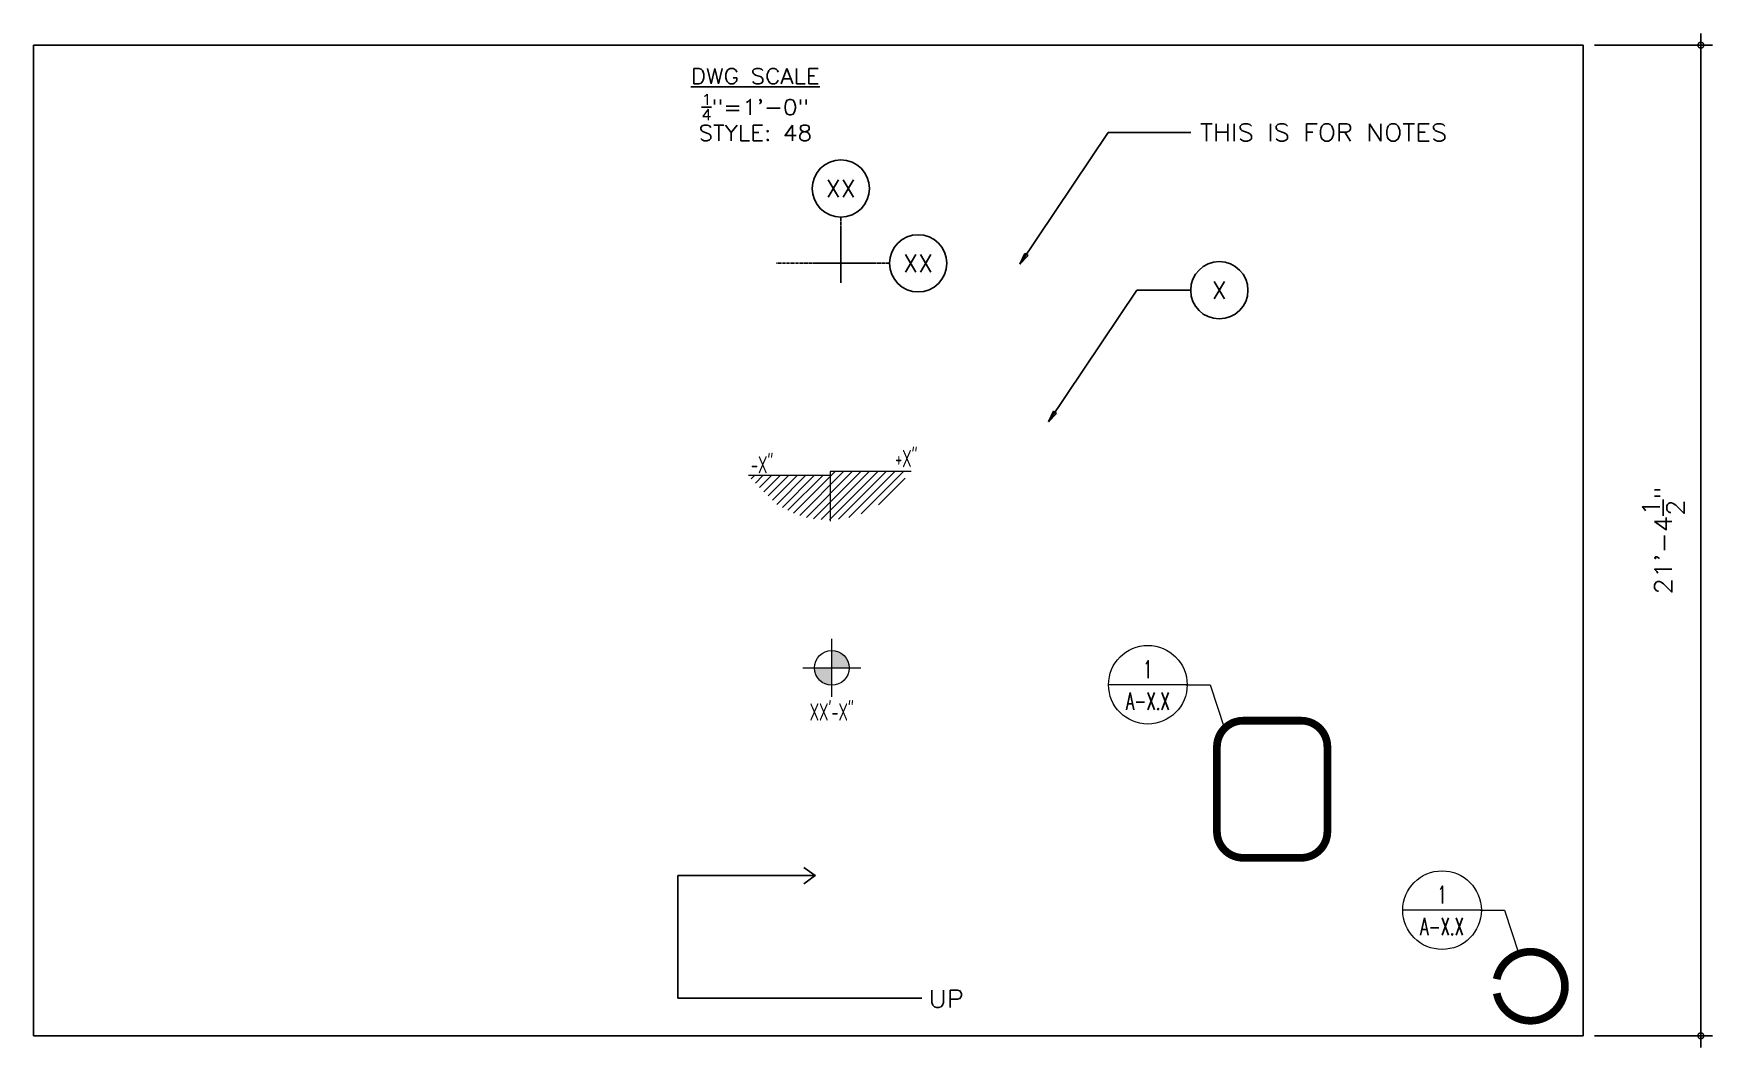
# Model space of a CAD drawing. Header units: inches. Extents: x -33163 to 19162, y -8858 to 30669.
# Drawn here: x -12535.7 to -12101, y 19388.2 to 19650.7 of the extents above; entities that cross this region are included whole.
import ezdxf
from ezdxf.enums import TextEntityAlignment as Align

# ---------------------------------------------------------------- set-up
doc = ezdxf.new("R2010")
doc.units = ezdxf.units.IN
doc.linetypes.add('CENTER2', pattern=[1.125, 0.75, -0.125, 0.125, -0.125])
doc.linetypes.add('DASHED2', pattern=[0.375, 0.25, -0.125])
doc.layers.get('0').update_dxf_attribs({"color": 9, "lineweight": 0})
doc.layers.get('Defpoints').update_dxf_attribs({"color": 254})
for name, color, linetype in [('A-ANNO-DIMS-48', 12, 'Continuous'), ('A-ANNO-GRID', 12, 'CENTER2'), ('A-ANNO-GRID-IDEN', 12, 'Continuous'), ('A-ANNO-NOTE-48', 12, 'Continuous'), ('A-EXST-FLOR-STRS', 251, 'Continuous')]:
    doc.layers.add(name, color=color, linetype=linetype)
doc.layers.add('A-ANNO-SYMB-48', color=12, linetype='Continuous', lineweight=9)
doc.styles.add('ARCHITXT', font='architxt.shx')
doc.styles.add('MONOQUIK', font='architxt.shx')
doc.styles.add('ROMANS', font='romans.shx', dxfattribs={"width": 1.1})
doc.dimstyles.new('Dim 48', dxfattribs={"dimscale": 48, "dimtxt": 0.09375, "dimasz": 0.0625, "dimexe": 0.0625, "dimexo": 0.0625, "dimgap": 0.09375, "dimtad": 1, "dimdec": 4, "dimzin": 3, "dimdsep": 46, "dimlunit": 4, "dimtxsty": 'ROMANS', "dimblk1": 'ARCHTICK', "dimblk2": 'ARCHTICK', "dimsah": 1, "dimcen": 0.0625, "dimdle": 0.0625, "dimclrd": 2, "dimclre": 2, "dimclrt": 3, "dimaunit": 1, "dimazin": 0, "dimtm": 1e-09, "dimtfac": 1, "dimtdec": 4, "dimtmove": 2, "dimatfit": 3, "dimldrblk": 'CLOSEDBLANK', "dimfxl": 1, "dimtolj": 1, "dimtzin": 3, "dimarcsym": 0})

# ---------------------------------------------------------------- blocks, each defined once
blk = doc.blocks.new('_DotSmall')
at = {"color": 0, "linetype": 'ByBlock', "const_width": 0.5}
blk.add_lwpolyline([(-0.0625, 0, 1), (0.0625, 0, 1)], format="xyb", close=True, dxfattribs=at)
blk = doc.blocks.new('*D61')
at = {"layer": 'A-ANNO-DIMS-48', "color": 12, "lineweight": -2, "transparency": 16777216}
for p, q in [((-12131.45, 19647.74), (-12100.95, 19647.74)), ((-12103.95, 19650.74), (-12103.95, 19388.24)), ((-12131.45, 19391.24), (-12100.95, 19391.24))]:
    blk.add_line(p, q, dxfattribs=at)
at = {"layer": 'Defpoints', "color": 0, "transparency": 16777216}
for p in [(-12134.45, 19647.74), (-12134.45, 19391.24), (-12103.95, 19391.24)]:
    blk.add_point(p, dxfattribs=at)
at = {"layer": 'A-ANNO-DIMS-48', "color": 12, "lineweight": -2, "transparency": 16777216, "xscale": 3, "yscale": 3, "zscale": 3}
for p, rotation in [((-12103.95, 19647.74), 90), ((-12103.95, 19391.24), 270)]:
    blk.add_blockref('_DotSmall', p, dxfattribs=dict(at, rotation=rotation))
at = {"layer": 'A-ANNO-DIMS-48', "color": 3, "transparency": 16777216, "insert": (-12113.7, 19519.49), "char_height": 4.5, "attachment_point": 5, "rotation": 90, "style": 'ROMANS'}
blk.add_mtext('\\A1;21\'-4{\\H1x;\\S1/2;}"', dxfattribs=at)
blk = doc.blocks.new('_ClosedBlank')
at = {"color": 0, "lineweight": -2}
for p, q in [((-1, 0.17), (0, 0)), ((-1, 0.17), (-1, -0.17)), ((0, 0), (-1, -0.17))]:
    blk.add_line(p, q, dxfattribs=at)
blk = doc.blocks.new('HT-ELEV')
h = blk.add_hatch(color=256)
h.paths.add_polyline_path([(0, 0), (-0.09375, 0, 0.4142136), (0, -0.09375)])
h.paths.add_polyline_path([(0, 0.09375), (0, 0), (0.09375, 0, 0.4142136)])
for p, q in [((0, -0.15625), (0, 0.15625)), ((-0.15625, 0), (0.15625, 0))]:
    blk.add_line(p, q)
blk.add_circle((0, 0), 0.09375)
at = {"color": 1, "style": 'MONOQUIK', "width": 0.7}
blk.add_attdef('HEIGHT', text='', height=0.09375, dxfattribs=at).set_placement((0, -0.3125), align=Align.BOTTOM_CENTER)
blk = doc.blocks.new('slab change mrkr')
h = blk.add_hatch()
h.set_pattern_fill('ANSI31', color=1, scale=25, style=0)
h.set_pattern_definition([(45, (-7764.3848, -1764.2984), (-2.2097087, 2.2097087), [])])
h.paths.add_polyline_path([(-5976.56, -90.95), (-6016.56, -90.95), (-6015.31, -92.9), (-6002.39, -105.82), (-5993.09, -110.7), (-5986.67, -112.71), (-5981.29, -113.66), (-5976.56, -113.98)])
h.paths.add_polyline_path([(-5974.56, -90.95), (-5976.56, -90.95), (-5976.56, -113.98), (-5974.56, -113.93)])
h.paths.add_polyline_path([(-5960.06, -88.95), (-5974.56, -88.95), (-5974.56, -90.95), (-5974.56, -113.93), (-5972.24, -113.88), (-5968.27, -113.42), (-5964.58, -112.7), (-5961.12, -111.74), (-5960.06, -111.36)])
h.paths.add_polyline_path([(-5939.73, -97.77), (-5937.74, -95.35), (-5935.89, -92.77), (-5934.19, -90.05), (-5932.56, -88.95), (-5960.06, -88.95), (-5960.06, -111.36), (-5957.87, -110.57), (-5954.8, -109.22), (-5951.91, -107.69), (-5949.17, -106.01), (-5946.59, -104.17), (-5944.16, -102.18), (-5941.88, -100.05)])
for p, q in [((-5974.56, -90.95), (-6016.88, -90.95)), ((-5932.56, -88.95), (-5974.56, -88.95)), ((-5974.56, -88.95), (-5974.56, -114.6))]:
    blk.add_line(p, q)
at = {"color": 10, "style": 'MONOQUIK', "width": 0.7}
for p in [(-5935.08, -89.36), (-6009.79, -92.58)]:
    blk.add_attdef('HEIGHT', text='', height=9, dxfattribs=at).set_placement(p, align=Align.BOTTOM_CENTER)
blk = doc.blocks.new('COL IDEN')
at = {"color": 0, "linetype": 'ByBlock', "lineweight": -2}
blk.add_circle((0, 0), 14.83, dxfattribs=at)
at = {"color": 0, "linetype": 'ByBlock', "lineweight": -2, "style": 'ARCHITXT'}
blk.add_attdef('COLUMNGRID', text='', height=9, dxfattribs=at).set_placement((0, 0), align=Align.MIDDLE)
blk = doc.blocks.new('_ArchTick')
at = {"color": 0, "linetype": 'ByBlock', "const_width": 0.15}
blk.add_lwpolyline([(-0.5, -0.5), (0.5, 0.5)], dxfattribs=at)
blk = doc.blocks.new('KEYNOTE')
at = {"color": 0, "linetype": 'ByBlock', "lineweight": -2}
blk.add_circle((0, 0), 14.83, dxfattribs=at)
at = {"color": 0, "linetype": 'ByBlock', "lineweight": -2, "style": 'ROMANS'}
blk.add_attdef('KEYNOTE', text='', height=9, dxfattribs=at).set_placement((0, 0), align=Align.MIDDLE)
blk = doc.blocks.new('DETL_TAG')
at = {"color": 0, "linetype": 'ByBlock'}
blk.add_line((20.36, 0), (-20.36, 0), dxfattribs=at)
blk.add_circle((0, 0), 20.36, dxfattribs=at)
at = {"color": 0, "linetype": 'ByBlock', "style": 'ROMANS', "width": 0.625}
for tag, p in [('NUMBER', (0, 7.92)), ('SHEET', (0, -8.49)), ('NOTE', (0, -28.8)), ('NOTE', (0, -40.97))]:
    blk.add_attdef(tag, text='', height=9, dxfattribs=at).set_placement(p, align=Align.MIDDLE)

msp = doc.modelspace()

# ---------------------------------------------------------------- linework, layer by layer
at = {"layer": 'A-ANNO-GRID'}
for p, q in [((-12326.66662, 19603.21709), (-12326.66662, 19586.23379)), ((-12314.05774, 19591.25795), (-12343.41153, 19591.25795))]:
    msp.add_line(p, q, dxfattribs=at)
at = {"layer": 'A-ANNO-SYMB-48', "elevation": -0.00596}
msp.add_lwpolyline([(-12237.29454, 19482.15265), (-12231.03127, 19482.15265), (-12227.28659, 19470.84924)], dxfattribs=at)
at = {"layer": 'A-ANNO-SYMB-48', "linetype": 'DASHED2', "ltscale": 0.5, "const_width": 2, "elevation": -0.00596, "flags": 128}
msp.add_lwpolyline([(-12229.27241, 19466.05506), (-12229.27241, 19444.11268, 0.414213562), (-12222.49241, 19437.33268), (-12207.4511, 19437.33268, 0.414213562), (-12200.6711, 19444.11268), (-12200.6711, 19466.05506, 0.414213562), (-12207.4511, 19472.83506), (-12222.49241, 19472.83506, 0.414213562)], format="xyb", close=True, dxfattribs=at)
at = {"layer": 'A-ANNO-SYMB-48'}
msp.add_lwpolyline([(-12161.10621, 19423.77841), (-12154.84294, 19423.77841), (-12151.09825, 19412.47501)], dxfattribs=at)
at = {"layer": 'A-ANNO-SYMB-48', "linetype": 'DASHED2', "ltscale": 0.5, "const_width": 2, "flags": 128}
msp.add_lwpolyline([(-12156.81733, 19405.90705, -0.901400141), (-12139.14255, 19404.06901, -0.902221608), (-12156.80264, 19402.23405, -0.87546534)], format="xyb", dxfattribs=at)
at = {"layer": 'A-EXST-FLOR-STRS'}
msp.add_lwpolyline([(-12368.84853, 19400.98217), (-12305.6549, 19400.98217)], dxfattribs=at)
at = {"layer": 'Defpoints'}
msp.add_lwpolyline([(-12535.73382, 19391.2354), (-12134.45444, 19391.2354), (-12134.45444, 19647.73973), (-12535.73382, 19647.73973)], close=True, dxfattribs=at)

# ---------------------------------------------------------------- block references
at = {"layer": 'A-ANNO-GRID-IDEN'}
ref = msp.add_blockref('COL IDEN', (-12326.66662, 19610.63223), dxfattribs=dict(at, xscale=0.5, yscale=0.5, zscale=0.5))
ref.add_attrib('COLUMNGRID', 'XX', dxfattribs={"layer": '0', "color": 0, "linetype": 'ByBlock', "lineweight": -2, "height": 4.5, "style": 'ROMANS'}).set_placement((-12326.66662, 19610.63223), align=Align.MIDDLE)
ref = msp.add_blockref('COL IDEN', (-12306.64259, 19591.25795), dxfattribs=dict(at, xscale=0.5, yscale=0.5, zscale=0.5))
ref.add_attrib('COLUMNGRID', 'XX', dxfattribs={"layer": '0', "color": 0, "linetype": 'ByBlock', "lineweight": -2, "height": 4.5, "style": 'ROMANS'}).set_placement((-12306.64259, 19591.25795), align=Align.MIDDLE)
at = {"layer": 'A-ANNO-NOTE-48', "xscale": 0.5, "yscale": 0.5, "zscale": 0.5}
msp.add_blockref('KEYNOTE', (-12228.65677, 19584.28068), dxfattribs=at).add_auto_attribs({'KEYNOTE': 'X'})
at = {"layer": 'A-ANNO-SYMB-48'}
ref = msp.add_blockref('slab change mrkr', (-9342.16031, 19581.78802), dxfattribs=dict(at, xscale=0.5, yscale=0.5, zscale=0.5))
ref.add_attrib('HEIGHT', '+X"', dxfattribs={"layer": '0', "color": 10, "height": 4.5, "style": 'MONOQUIK', "width": 0.7}).set_placement((-12309.70081, 19537.10922), align=Align.BOTTOM_CENTER)
ref.add_attrib('HEIGHT', '-X"', dxfattribs={"layer": '0', "color": 10, "height": 4.5, "style": 'MONOQUIK', "width": 0.7}).set_placement((-12347.05347, 19535.4966), align=Align.BOTTOM_CENTER)
at = {"layer": 'A-ANNO-SYMB-48', "xscale": 48, "yscale": 48, "zscale": 48}
msp.add_blockref('HT-ELEV', (-12329.01746, 19486.4895), dxfattribs=at).add_auto_attribs({'HEIGHT': 'XX\'-X"'})
at = {"layer": 'A-ANNO-SYMB-48'}
ref = msp.add_blockref('DETL_TAG', (-12247.16254, 19482.15265, -0.00596), dxfattribs=dict(at, xscale=0.5, yscale=0.5, zscale=0.5))
ref.add_attrib('NUMBER', '1', dxfattribs={"layer": '0', "color": 0, "linetype": 'ByBlock', "height": 4.5, "style": 'ROMANS', "width": 0.625}).set_placement((-12247.16254, 19486.1125, -0.00596), align=Align.MIDDLE)
ref.add_attrib('SHEET', 'A-X.X', dxfattribs={"layer": '0', "color": 0, "linetype": 'ByBlock', "height": 4.5, "style": 'ROMANS', "width": 0.625}).set_placement((-12247.16254, 19477.90995, -0.00596), align=Align.MIDDLE)
ref = msp.add_blockref('DETL_TAG', (-12170.9742, 19423.77841), dxfattribs=dict(at, xscale=0.5, yscale=0.5, zscale=0.5))
ref.add_attrib('NUMBER', '1', dxfattribs={"layer": '0', "color": 0, "linetype": 'ByBlock', "height": 4.5, "style": 'ROMANS', "width": 0.625}).set_placement((-12170.9742, 19427.73827), align=Align.MIDDLE)
ref.add_attrib('SHEET', 'A-X.X', dxfattribs={"layer": '0', "color": 0, "linetype": 'ByBlock', "height": 4.5, "style": 'ROMANS', "width": 0.625}).set_placement((-12170.9742, 19419.53571), align=Align.MIDDLE)

# ---------------------------------------------------------------- texts
at = {"layer": 'A-ANNO-NOTE-48', "insert": (-12233.67844, 19627.38558), "char_height": 4.5, "width": 76.2004462, "attachment_point": 1, "style": 'ROMANS'}
msp.add_mtext('\\A1;THIS IS FOR NOTES', dxfattribs=at)
at = {"layer": 'A-EXST-FLOR-STRS', "insert": (-12303.91564, 19403.05956), "char_height": 4.5, "attachment_point": 1, "style": 'ROMANS'}
msp.add_mtext('UP', dxfattribs=at)
at = {"layer": 'Defpoints', "insert": (-12348.82601, 19641.72408), "char_height": 3.9995424, "width": 46.546875, "attachment_point": 2, "style": 'ROMANS'}
msp.add_mtext('\\A1;{\\LDWG SCALE\\P\\H0.7x;\\l\\S1/4;}"=1\'-0"\\PSTYLE: 48', dxfattribs=at)

# ---------------------------------------------------------------- dimensions: what is measured, and where the dimension line sits
at = {"layer": 'A-ANNO-DIMS-48', "color": 12}
dim = msp.add_linear_dim(base=(-12103.95386, 19391.2354), p1=(-12134.45444, 19647.73973), p2=(-12134.45444, 19391.2354), angle=90, dimstyle='Dim 48', override={"dimblk1": 'DotSmall', "dimblk2": 'DotSmall', "dimclrd": 12, "dimclre": 12}, dxfattribs=at)
dim.commit()
dim.dimension.update_dxf_attribs({"geometry": '*D61', "text_midpoint": (-12113.70386, 19519.48757)})

# ---------------------------------------------------------------- leaders
at = {"layer": 'A-ANNO-NOTE-48'}
for points in [[(-12280.28921, 19591.05021), (-12257.42908, 19625.13558), (-12236.07192, 19625.13558)], [(-12272.87406, 19550.19531), (-12250.01393, 19584.28068), (-12236.07192, 19584.28068)]]:
    msp.add_leader(points, dimstyle='Dim 48', override={"dimclrd": 256}, dxfattribs=at)
at = {"layer": 'A-EXST-FLOR-STRS'}
msp.add_leader([(-12333.27821, 19432.71618), (-12368.84853, 19432.71618), (-12368.84853, 19400.98217)], dimstyle='Dim 48', override={"dimgap": 0.09375, "dimtad": 0, "dimclrd": 1, "dimldrblk": 'Open90'}, dxfattribs=at)

doc.saveas('drawing.dxf')
